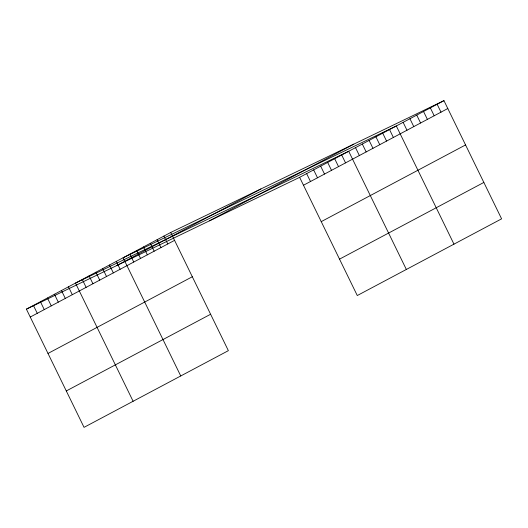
<?xml version="1.0" encoding="UTF-8"?>
<svg xmlns="http://www.w3.org/2000/svg" width="528" height="528" viewBox="0 0 528 528"><rect width="100%" height="100%" fill="white"/><g stroke="black" fill="none" stroke-linecap="round" stroke-linejoin="round"><path stroke-width="0.79" d="M170.722 232.465L228.367 350.658L84.044 427.35L26.4 309.157L170.722 232.465L443.956 100.65L501.6 218.843L357.278 295.535L299.633 177.342L443.956 100.65M116.569 265.657L260.885 188.965M209.464 220.843L353.786 144.151M30.248 317.044L174.57 240.352M303.481 185.236L447.803 108.537M48.002 353.45L192.324 276.751M321.235 221.635L465.557 144.943M66.29 390.951L210.613 314.252M339.524 259.136L483.846 182.444M26.4 309.157L299.633 177.342M437.151 104.267L440.999 112.154M430.346 107.884L434.194 115.771M423.542 111.5L427.39 119.387M416.737 115.111L420.585 123.004M409.933 118.727L413.78 126.621M403.135 122.344L406.982 130.231M453.974 244.154L396.33 125.961L123.097 257.77L180.741 375.962M389.525 129.578L393.373 137.465M382.721 133.188L386.569 141.082M375.916 136.805L379.764 144.698M369.112 140.422L372.959 148.309M362.307 144.038L366.155 151.925M355.509 147.655L359.357 155.542M406.349 269.458L348.704 151.272L75.471 283.081L133.115 401.273M341.695 154.994L345.543 162.881M334.679 158.717L338.527 166.61M327.67 162.446L331.518 170.333M320.661 166.168L324.509 174.062M313.652 169.897L317.5 177.784M306.643 173.62L310.49 181.507M163.918 236.082L167.765 243.969M157.113 239.692L160.961 247.586M150.308 243.309L154.156 251.196M143.504 246.926L147.352 254.813M136.699 250.543L140.554 258.43M129.901 254.159L133.749 262.046M116.292 261.386L120.14 269.28M109.487 265.003L113.335 272.89M102.683 268.62L106.531 276.507M95.878 272.237L99.726 280.124M89.074 275.854L92.921 283.741M82.276 279.464L86.123 287.357M68.462 286.81L72.31 294.697M61.453 290.532L65.3 298.419M54.437 294.254L58.285 302.148M47.428 297.983L51.275 305.87M40.418 301.706L44.266 309.599M33.409 305.435L37.257 313.322"/></g></svg>
